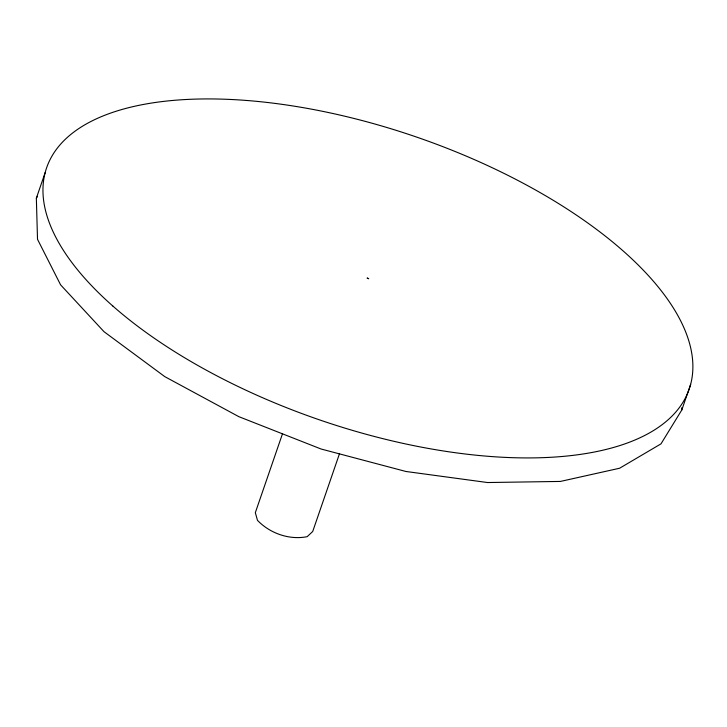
<?xml version="1.0" encoding="UTF-8"?>
<svg xmlns="http://www.w3.org/2000/svg" width="727" height="727" viewBox="0 0 727 727"><rect width="100%" height="100%" fill="white"/><g stroke="black" fill="none" stroke-linecap="round" stroke-linejoin="round"><path stroke-width="1.09" d="M690.65 384.31L681.817 409.955L660.988 443.861L619.586 468.243L560.426 481.428L487.553 482.537L405.92 471.478L321.089 449.013L238.856 416.671L164.811 376.65L104.016 331.694L60.595 284.848L37.513 239.31L36.35 198.189L45.183 172.544M282.558 433.583L255.331 512.662L257.485 520.368C270.017 533.4 289.31 540.225 307.176 536.671L312.71 531.492L339.573 453.475M36.35 198.189L37.504 196.308M681.753 407.729L681.817 409.955M367.244 278.114L368.634 278.659L367.244 278.114M112.839 306.04A339.809 149.498 19 0 0 669.821 418.216A339.809 149.498 19 0 0 321.08 111.013A339.809 149.498 19 0 0 112.839 306.04"/></g></svg>
